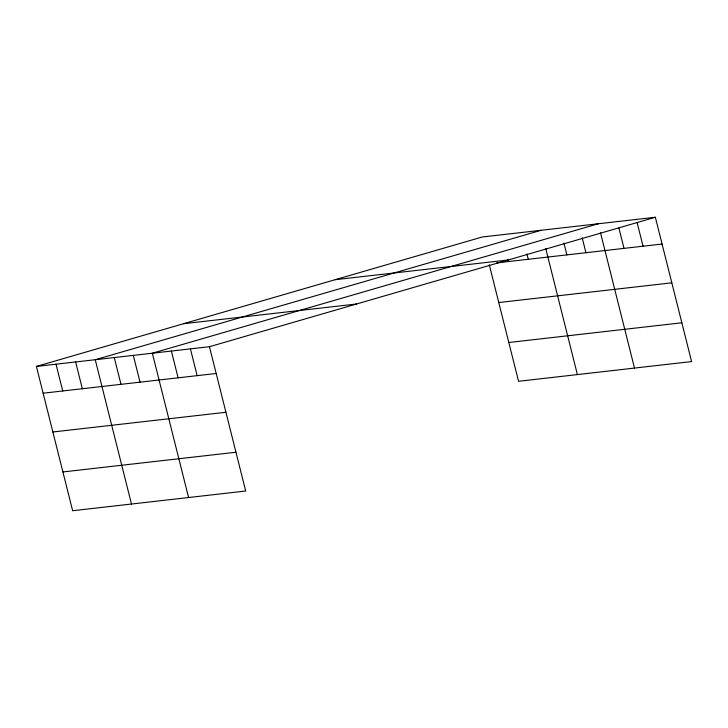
<?xml version="1.0" encoding="UTF-8"?>
<svg xmlns="http://www.w3.org/2000/svg" width="728" height="728" viewBox="0 0 728 728"><rect width="100%" height="100%" fill="white"/><g stroke="black" fill="none" stroke-linecap="round" stroke-linejoin="round"><path stroke-width="1.09" d="M36.4 366.43L209.446 346.71L245.7 491.018L72.645 510.738L36.4 366.43L482.3 236.982L655.355 217.263L691.6 361.57L518.554 381.29L489.298 264.828M541.141 230.276L95.241 359.723L131.486 504.031M598.243 223.769L152.343 353.216L188.588 497.524M209.446 346.71L655.355 217.263M335.153 279.698L508.208 259.978M496.66 262.89L662.08 244.035M183.547 323.714L356.593 303.995M498.771 302.539L671.817 282.828M43.125 393.202L216.171 373.491M508.808 342.506L681.854 322.786M52.871 431.986L225.917 412.276M62.908 471.953L235.954 452.234M637.127 222.641L643.042 246.21M618.9 228.028L624.005 248.375M600.4 232.341L634.498 368.077M582.173 237.719L585.94 252.716M563.945 243.097L566.903 254.882M545.718 248.485L577.386 374.583M526.908 253.926L528.255 259.286M508.108 259.377L508.645 261.525M190.418 348.885L197.142 375.657M171.38 351.051L178.105 377.823M133.306 355.391L140.031 382.164M114.269 357.557L120.994 384.329M75.621 361.962L82.346 388.734M56.011 364.191L62.735 390.972"/></g></svg>
